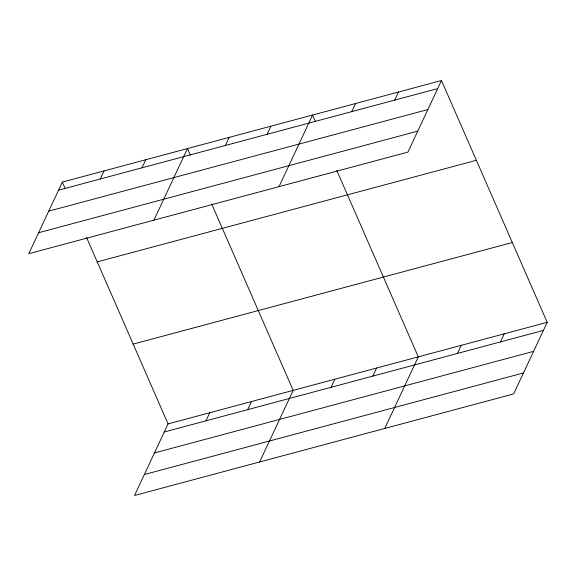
<?xml version="1.0" encoding="UTF-8"?>
<svg xmlns="http://www.w3.org/2000/svg" width="576" height="576" viewBox="0 0 576 576"><rect width="100%" height="100%" fill="white"/><g stroke="black" fill="none" stroke-linecap="round" stroke-linejoin="round"><path stroke-width="0.86" d="M62.345 182.081L28.8 253.685L407.938 152.107L441.482 80.503L62.345 182.081L65.189 188.597M100.26 178.999L104.047 170.906M141.962 167.825L145.75 159.732M153.914 220.169L187.459 148.558L190.303 155.074M225.374 145.476L229.162 137.39M267.077 134.309L270.864 126.216M279.029 186.646L312.574 115.042L315.418 121.558M86.551 237.449L168.062 423.893L134.518 495.497L513.655 393.919L547.2 322.315L441.482 80.503M205.978 420.811L209.765 412.718M351.749 111.622L355.543 103.529M247.68 409.637L251.474 401.544M394.718 100.109L398.513 92.016M259.639 461.974L293.177 390.37L211.666 203.933M331.092 387.288L334.886 379.195M372.794 376.114L376.589 368.021M384.754 428.458L418.291 356.854L336.78 170.41M457.474 353.426L461.261 345.341M500.443 341.921L504.23 333.828M58.55 190.174L437.688 88.596M48.737 211.133L427.874 109.555M38.621 232.726L417.758 131.148M97.229 261.878L476.366 160.301M133.171 344.095L512.309 242.518M168.062 423.893L547.2 322.315M164.275 431.986L543.413 330.408M154.454 452.945L533.592 351.367M144.338 474.538L523.476 372.96"/></g></svg>
